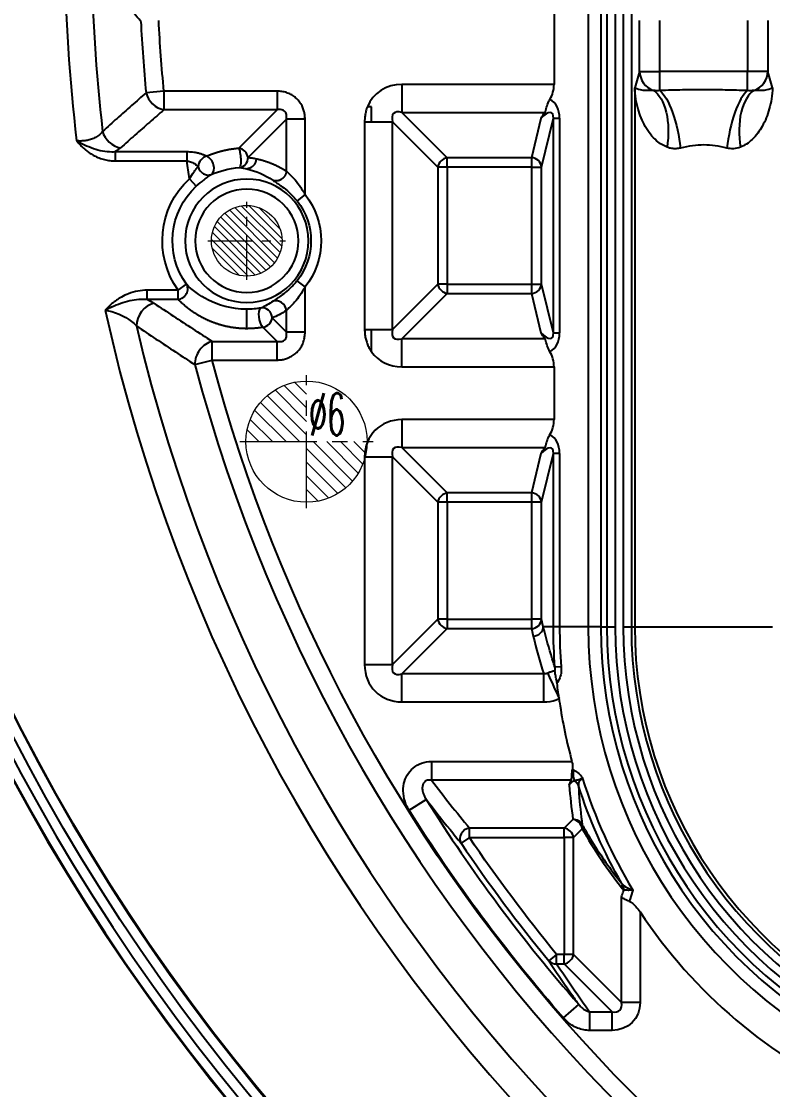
# Model space of a CAD drawing. Header units: millimetres. Extents: x 2595 to 3308, y 1499 to 1823.
# Drawn here: x 2666.9 to 2704.1, y 1610.1 to 1663 of the extents above; entities that cross this region are included whole.
import ezdxf
from ezdxf.lldxf.tags import DXFTag

# ---------------------------------------------------------------- set-up
doc = ezdxf.new("R2010")
doc.units = ezdxf.units.MM
doc.linetypes.add('CENTER', pattern=[2, 1.25, -0.25, 0.25, -0.25])
doc.layers.add('5', color=7, linetype='Continuous', true_color=0xffffff)
doc.layers.add('epin', color=13, linetype='Continuous', lineweight=9)
doc.layers.add('insert', color=85, linetype='Continuous', lineweight=20)
doc.styles.add('TXT05', font='txt.shx', dxfattribs={"width": 0.5, "bigfont": 'gbcbig.shx'})
tags = doc.linetypes.add('DASHED', pattern=[25.72, 12.86, -12.86]).pattern_tags.tags
tags[6:7] = [DXFTag(74, 4), DXFTag(75, 0), DXFTag(340, '0'), DXFTag(46, 0.0), DXFTag(50, 0.0), DXFTag(44, 0.0), DXFTag(45, 0.0)]
tags[4:5] = [DXFTag(74, 4), DXFTag(75, 0), DXFTag(340, '0'), DXFTag(46, 0.0), DXFTag(50, 0.0), DXFTag(44, 0.0), DXFTag(45, 0.0)]

# ---------------------------------------------------------------- blocks, each defined once
blk = doc.blocks.new('epin_ejp_6')
at = {"layer": 'epin'}
h = blk.add_hatch(dxfattribs=at)
h.set_pattern_fill('_ANSI31', color=123, scale=0.15, angle=90, style=0)
h.set_pattern_definition([(135, (-2656.51364, 153.2396), (-0.336759605, -0.336759605), [])])
h.paths.add_polyline_path([(0, 3, 0.414214), (-3, 0), (0, 0)])
h.paths.add_polyline_path([(3, 0), (0, 0), (0, -3, 0.414214)])
at = {"layer": 'epin', "color": 1, "linetype": 'CENTER', "ltscale": 3.048}
for p, q in [((0, -3.3), (0, 3.3)), ((-3.3, 0), (3.3, 0))]:
    blk.add_line(p, q, dxfattribs=at)
at = {"layer": 'epin'}
blk.add_circle((0, 0), 3, dxfattribs=at)
at = {"layer": 'epin', "color": 6, "style": 'TXT05', "width": 0.5}
blk.add_text('%%c6', height=2.1, dxfattribs=at).set_placement((0.12, 0.3))
blk = doc.blocks.new('insert_cir_3.5')
at = {"layer": 'insert'}
h = blk.add_hatch(dxfattribs=at)
h.set_pattern_fill('_ANSI31', color=123, scale=0.0875, angle=90, style=0)
h.set_pattern_definition([(135, (65.77148, -1049.4987), (-0.1964431, -0.1964431), [])])
h.paths.add_polyline_path([(-1.75, 0, 1), (1.75, 0, 1)])
at = {"layer": 'insert', "color": 1, "linetype": 'CENTER', "ltscale": 1.778}
for p, q in [((0, -1.925), (0, 1.925)), ((-1.925, 0), (1.925, 0))]:
    blk.add_line(p, q, dxfattribs=at)
at = {"layer": 'insert'}
blk.add_circle((0, 0), 1.75, dxfattribs=at)

msp = doc.modelspace()

# ---------------------------------------------------------------- linework, layer by layer
at = {"layer": '5', "color": 7, "linetype": 'Continuous'}
for p, q in [((2695.884, 1677.283), (2695.884, 1633.019)), ((2696.286, 1677.283), (2696.286, 1633.019)), ((2696.689, 1677.283), (2696.689, 1633.019)), ((2697.091, 1677.283), (2697.091, 1633.019)), ((2693.261, 1663.369), (2693.261, 1659.877)), ((2695.579, 1663.431), (2695.579, 1633.019)), ((2697.501, 1660.522), (2697.501, 1663.046)), ((2698.506, 1660.522), (2698.506, 1663.045)), ((2702.845, 1663.045), (2702.845, 1660.522)), ((2703.85, 1663.046), (2703.85, 1660.522)), ((2697.501, 1660.522), (2697.26, 1659.711)), ((2697.501, 1660.522), (2698.506, 1660.522)), ((2698.506, 1659.573), (2698.506, 1660.522)), ((2702.845, 1660.522), (2698.506, 1660.522)), ((2702.845, 1659.573), (2702.845, 1660.522)), ((2703.85, 1660.522), (2702.845, 1660.522)), ((2704.091, 1659.711), (2703.85, 1660.522)), ((2673.933, 1659.545), (2673.049, 1659.462)), ((2673.933, 1659.545), (2673.933, 1658.621)), ((2679.54, 1659.545), (2673.933, 1659.545)), ((2679.54, 1659.545), (2679.54, 1658.621)), ((2693.261, 1659.877), (2685.726, 1659.877)), ((2685.726, 1659.877), (2685.726, 1658.49)), ((2697.26, 1659.711), (2697.26, 1633.019)), ((2679.54, 1658.621), (2673.933, 1658.621)), ((2679.54, 1658.621), (2677.642, 1656.723)), ((2685.726, 1658.49), (2687.97, 1656.247)), ((2685.726, 1658.49), (2692.808, 1658.49)), ((2680.002, 1658.159), (2678.104, 1656.261)), ((2680.002, 1655.583), (2680.002, 1658.159)), ((2680.926, 1658.159), (2680.002, 1658.159)), ((2680.926, 1654.419), (2680.926, 1658.159)), ((2683.878, 1658.028), (2684.221, 1658.028)), ((2683.878, 1658.028), (2683.878, 1647.747)), ((2684.221, 1658.028), (2685.264, 1658.028)), ((2685.264, 1647.747), (2685.264, 1658.028)), ((2685.264, 1658.028), (2687.507, 1655.785)), ((2692.614, 1658.194), (2692.138, 1656.247)), ((2692.638, 1655.785), (2693.23, 1658.202)), ((2693.23, 1647.573), (2693.23, 1658.202)), ((2693.23, 1658.202), (2693.538, 1658.202)), ((2693.538, 1658.202), (2693.538, 1647.573)), ((2671.516, 1656.55), (2675.067, 1656.55)), ((2675.067, 1656.55), (2675.067, 1656.087)), ((2671.516, 1656.087), (2675.067, 1656.087)), ((2687.507, 1655.785), (2687.507, 1649.99)), ((2687.97, 1655.785), (2687.507, 1655.785)), ((2692.138, 1656.247), (2687.97, 1656.247)), ((2687.97, 1655.785), (2687.97, 1656.247)), ((2692.138, 1655.785), (2687.97, 1655.785)), ((2687.97, 1655.785), (2687.97, 1649.99)), ((2692.138, 1656.247), (2692.138, 1655.785)), ((2692.138, 1655.785), (2692.638, 1655.785)), ((2692.138, 1655.785), (2692.138, 1649.99)), ((2692.638, 1649.99), (2692.638, 1655.785)), ((2675.196, 1655.2), (2675.537, 1654.833)), ((2680.926, 1654.419), (2680.533, 1654.108)), ((2674.647, 1649.687), (2675.053, 1649.98)), ((2680.926, 1649.847), (2680.533, 1650.158)), ((2685.264, 1647.747), (2687.507, 1649.99)), ((2687.97, 1649.99), (2687.507, 1649.99)), ((2687.97, 1649.99), (2692.138, 1649.99)), ((2687.97, 1649.99), (2687.97, 1649.528)), ((2692.138, 1649.99), (2692.138, 1649.528)), ((2692.138, 1649.99), (2692.638, 1649.99)), ((2693.23, 1647.573), (2692.638, 1649.99)), ((2674.647, 1649.687), (2673.107, 1649.687)), ((2674.647, 1649.225), (2674.647, 1649.687)), ((2680.926, 1647.616), (2680.926, 1649.847)), ((2685.726, 1647.285), (2687.97, 1649.528)), ((2687.97, 1649.528), (2692.138, 1649.528)), ((2692.138, 1649.528), (2692.614, 1647.581)), ((2680.002, 1647.616), (2680.002, 1648.683)), ((2679.54, 1647.154), (2678.842, 1647.851)), ((2680.002, 1647.616), (2679.305, 1648.313)), ((2680.926, 1647.616), (2680.002, 1647.616)), ((2683.878, 1647.747), (2684.221, 1647.747)), ((2684.221, 1647.747), (2685.264, 1647.747)), ((2693.23, 1647.573), (2693.538, 1647.573)), ((2676.323, 1647.154), (2679.54, 1647.154)), ((2676.323, 1646.229), (2676.323, 1647.154)), ((2679.54, 1646.229), (2679.54, 1647.154)), ((2685.726, 1645.898), (2685.726, 1647.285)), ((2692.808, 1647.285), (2685.726, 1647.285)), ((2675.465, 1646), (2676.323, 1646.229)), ((2676.323, 1646.229), (2679.54, 1646.229)), ((2685.726, 1645.898), (2693.261, 1645.898)), ((2693.261, 1645.898), (2693.261, 1643.278)), ((2693.261, 1643.278), (2685.726, 1643.278)), ((2685.726, 1643.278), (2685.726, 1641.891)), ((2685.726, 1641.891), (2687.97, 1639.648)), ((2685.726, 1641.891), (2692.808, 1641.891)), ((2692.614, 1641.595), (2692.138, 1639.648)), ((2692.638, 1639.186), (2693.23, 1641.603)), ((2693.538, 1641.603), (2693.23, 1641.603)), ((2693.23, 1633.019), (2693.23, 1641.603)), ((2693.538, 1641.603), (2693.538, 1633.019)), ((2683.878, 1641.429), (2685.264, 1641.429)), ((2683.878, 1641.429), (2683.878, 1631.148)), ((2685.264, 1641.429), (2687.507, 1639.186)), ((2685.264, 1631.148), (2685.264, 1641.429)), ((2692.138, 1639.648), (2687.97, 1639.648)), ((2687.97, 1639.186), (2687.97, 1639.648)), ((2692.138, 1639.648), (2692.138, 1639.186)), ((2687.97, 1639.186), (2687.507, 1639.186)), ((2687.507, 1639.186), (2687.507, 1633.391)), ((2687.97, 1639.186), (2687.97, 1633.391)), ((2692.138, 1639.186), (2687.97, 1639.186)), ((2692.138, 1639.186), (2692.138, 1633.391)), ((2692.638, 1639.186), (2692.138, 1639.186)), ((2692.638, 1633.391), (2692.638, 1639.186)), ((2685.264, 1631.148), (2687.507, 1633.391)), ((2687.97, 1633.391), (2687.507, 1633.391)), ((2687.97, 1633.391), (2692.138, 1633.391)), ((2687.97, 1633.391), (2687.97, 1632.929)), ((2692.638, 1633.391), (2692.138, 1633.391)), ((2692.138, 1633.391), (2692.138, 1632.929)), ((2692.729, 1633.019), (2692.638, 1633.391)), ((2685.726, 1630.686), (2687.97, 1632.929)), ((2687.97, 1632.929), (2692.138, 1632.929)), ((2692.138, 1632.929), (2692.229, 1632.557)), ((2693.23, 1633.019), (2692.729, 1633.019)), ((2693.538, 1633.019), (2693.23, 1633.019)), ((2694.955, 1633.019), (2693.538, 1633.019)), ((2695.579, 1633.019), (2694.955, 1633.019)), ((2695.579, 1633.019), (2695.884, 1633.019)), ((2695.884, 1633.019), (2696.286, 1633.019)), ((2696.689, 1633.019), (2697.091, 1633.019)), ((2697.091, 1633.019), (2697.26, 1633.019)), ((2697.26, 1633.019), (2704.091, 1633.019)), ((2683.878, 1631.148), (2685.264, 1631.148)), ((2693.616, 1631.037), (2693.309, 1631.013)), ((2692.754, 1630.686), (2685.726, 1630.686)), ((2685.726, 1629.299), (2685.726, 1630.686)), ((2692.754, 1629.299), (2692.754, 1630.686)), ((2685.726, 1629.299), (2692.754, 1629.299)), ((2687.184, 1626.347), (2694.149, 1626.347)), ((2687.184, 1626.347), (2687.184, 1625.423)), ((2694.114, 1625.423), (2687.184, 1625.423)), ((2686.078, 1623.937), (2686.929, 1624.472)), ((2693.764, 1623.049), (2689.072, 1623.049)), ((2689.072, 1622.587), (2689.072, 1623.049)), ((2694.199, 1623.484), (2693.764, 1623.049)), ((2693.764, 1622.587), (2693.764, 1623.049)), ((2694.662, 1623.022), (2694.227, 1622.587)), ((2689.072, 1622.587), (2688.656, 1622.305)), ((2689.072, 1622.587), (2693.764, 1622.587)), ((2694.227, 1622.587), (2693.764, 1622.587)), ((2693.764, 1622.587), (2693.764, 1616.792)), ((2694.227, 1616.792), (2694.227, 1622.587)), ((2696.601, 1614.418), (2696.601, 1619.635)), ((2697.525, 1618.896), (2697.525, 1614.418)), ((2693.391, 1616.792), (2693.002, 1616.474)), ((2693.391, 1616.33), (2693.391, 1616.792)), ((2693.764, 1616.792), (2693.391, 1616.792)), ((2693.764, 1616.33), (2693.764, 1616.792)), ((2694.227, 1616.792), (2693.764, 1616.792)), ((2696.601, 1614.418), (2694.227, 1616.792)), ((2693.391, 1616.33), (2693.764, 1616.33)), ((2696.139, 1613.956), (2693.764, 1616.33)), ((2693.734, 1613.648), (2694.49, 1614.309)), ((2697.525, 1614.418), (2696.601, 1614.418)), ((2695.027, 1613.956), (2696.139, 1613.956)), ((2695.027, 1613.031), (2695.027, 1613.956)), ((2696.139, 1613.031), (2696.139, 1613.956)), ((2696.139, 1613.031), (2695.027, 1613.031))]:
    msp.add_line(p, q, dxfattribs=at)
at = {"layer": '5', "color": 7, "linetype": 'Continuous', "extrusion": (0, 0, -1)}
for radius in [3.058, 2.557]:
    msp.add_circle((-2678.04, 1652.133), radius, dxfattribs=at)
at = {"layer": '5', "color": 7, "linetype": 'DASHED'}
for radius, end in [(100.626, 234.0354), (100.625, 234.03501)]:
    msp.add_arc((2754.999, 1673.259), radius, 102.90589, end, dxfattribs=at)
at = {"layer": '5', "color": 7, "linetype": 'Continuous'}
for centre, radius, start, end in [((2754.999, 1673.259), 100.6, 102.90589, 234.03401), ((2754.999, 1673.259), 100.123, 102.90589, 234.02644), ((2754.999, 1673.259), 99.119, 102.39547, 234.08239), ((2754.999, 1667.223), 85.99, 180.62819, 186.77313), ((2754.999, 1667.223), 84.657, 180.62819, 186.55867), ((2754.999, 1667.223), 82.318, 182.94061, 185.41014), ((2754.999, 1667.223), 85.99, 192.44405, 257.55596), ((2754.999, 1667.223), 84.657, 193.18178, 256.81814), ((2754.999, 1667.223), 82.318, 194.94026, 255.05974), ((2718.783, 1633.019), 23.828, 180, 25), ((2718.783, 1633.019), 23.204, 180, 25), ((2718.783, 1633.019), 22.9, 180, 25), ((2718.783, 1633.019), 22.498, 180, 25), ((2718.783, 1633.019), 22.094, 180, 25), ((2718.783, 1633.019), 21.692, 180, 25), ((2718.783, 1633.019), 21.524, 180, 25), ((2718.783, 1633.019), 25.246, 180, 184.5024), ((2718.783, 1633.019), 25.522, 188.3806, 195.1532), ((2718.783, 1633.019), 25.246, 197.3041, 211.0868), ((2754.999, 1667.223), 80.382, 212.1306, 221.16873), ((2754.999, 1667.223), 80.119, 214.09967, 219.30282), ((2718.783, 1633.019), 25.522, 213.5979, 245.7517)]:
    msp.add_arc(centre, radius, start, end, dxfattribs=at)
at = {"layer": '5', "color": 7, "linetype": 'Continuous', "extrusion": (0, 0, -1)}
for centre, radius, start, end in [((-2754.999, 1673.259), 99.621, 305.95801, 77.60453), ((-2754.999, 1673.259), 99.091, 305.91463, 77.59545), ((-2754.999, 1667.223), 81.429, 354.58986, 357.05939), ((-2754.999, 1667.223), 80.704, 351.4324, 352.06909), ((-2678.04, 1652.133), 4.183, 324.2228, 47.1557), ((-2678.04, 1652.133), 3.682, 324.2228, 47.1557), ((-2678.04, 1652.133), 3.681, 141.6105, 218.3895), ((-2678.04, 1652.133), 3.18, 141.6105, 218.3895), ((-2754.999, 1667.223), 81.429, 292.17868, 345.05974), ((-2718.783, 1633.019), 25.554, 355.4976, 0), ((-2718.783, 1633.019), 25.554, 330.1687, 342.0842), ((-2754.999, 1667.223), 81.386, 318.83127, 327.8694), ((-2754.999, 1667.223), 79.617, 320.69718, 325.90033)]:
    msp.add_arc(centre, radius, start, end, dxfattribs=at)
at = {"layer": '5', "color": 7, "linetype": 'Continuous'}
for centre, major_axis, ratio, start_param, end_param in [((2698.506, 1660.522), (0.964, -0.287), 0.983499, 3.435072, 4.680882), ((2702.845, 1660.522), (0.964, 0.287), 0.983499, 4.743878, 5.989706), ((2686.068, 1657.687), (1.665, -1.665), 0.854588, 2.434441, 3.491737), ((2691.671, 1659.877), (1.59, 0), 0.948965, 5.769392, 6.283185), ((2673.933, 1659.545), (0.661, -0.759), 0.836807, 4.171955, 5.477837), ((2691.852, 1657.447), (1.347, 1.589), 0.637025, 5.638759, 6.414149), ((2686.068, 1657.687), (0.753, -0.753), 0.472398, 2.434441, 3.848744), ((2692.545, 1657.447), (0.599, 1.022), 0.327227, 5.713926, 7.243444), ((2671.779, 1657.655), (0.666, -0.754), 0.838988, 4.182327, 5.471411), ((2676.048, 1655.863), (-0.266, -0.427), 0.77604, 3.817962, 5.291323), ((2676.048, 1655.862), (-0.2, 0.461), 0.679594, 3.26193, 5.714936), ((2677.642, 1656.263), (-0.356, 0.356), 0.854588, 4.005238, 5.41931), ((2677.642, 1656.261), (0.054, 0.5), 0.917939, 3.363465, 4.811213), ((2687.97, 1655.785), (0.356, 0.356), 0.854588, 0.863645, 2.277948), ((2692.138, 1655.785), (-0.489, 0.12), 0.914519, 3.402945, 4.932463), ((2687.97, 1649.99), (-0.356, 0.356), 0.854588, 0.863645, 2.277948), ((2692.138, 1649.99), (-0.489, -0.12), 0.914519, 1.350722, 2.880241), ((2673.438, 1648.12), (0.557, 0.838), 0.789854, 0.699339, 2.269773), ((2678.843, 1648.314), (0.194, -0.464), 0.906515, 1.208612, 2.933654), ((2678.842, 1648.313), (0.356, 0.356), 0.854588, 4.005433, 5.419542), ((2686.068, 1648.088), (0.753, 0.753), 0.472398, 2.434441, 3.848744), ((2692.545, 1648.328), (0.599, -1.022), 0.327227, 5.322927, 6.852445), ((2691.852, 1648.328), (1.347, -1.589), 0.637025, 6.152221, 6.927612), ((2676.323, 1646.229), (0.546, 0.845), 0.784027, 0.689311, 2.283914), ((2686.068, 1648.088), (1.665, 1.665), 0.854588, 3.001753, 3.848744), ((2691.671, 1645.898), (1.59, 0), 0.948965, 0, 0.513793), ((2686.068, 1641.088), (1.665, -1.665), 0.854588, 2.434441, 3.848744), ((2691.671, 1643.278), (1.59, 0), 0.948965, 5.769392, 6.283185), ((2691.852, 1640.848), (1.347, 1.589), 0.637025, 5.638759, 6.414149), ((2686.068, 1641.088), (0.753, -0.753), 0.472398, 2.434441, 3.848744), ((2692.545, 1640.848), (0.599, 1.022), 0.327227, 5.713926, 7.243444), ((2687.97, 1639.186), (0.356, 0.356), 0.854588, 0.863645, 2.277948), ((2692.138, 1639.186), (0.489, -0.12), 0.914519, 0.261352, 1.79087), ((2687.97, 1633.391), (-0.356, 0.356), 0.854588, 0.863645, 2.277948), ((2692.138, 1633.391), (0.489, 0.12), 0.914519, 4.492315, 6.021833), ((2692.229, 1633.019), (0.489, 0.12), 0.914519, 4.492315, 6.021833), ((2718.783, 1639.465), (0, -28.244), 0.969623, 4.959503, 5.028485), ((2686.068, 1631.489), (1.665, 1.665), 0.854588, 2.434441, 3.848744), ((2686.068, 1631.489), (0.753, 0.753), 0.472398, 2.434441, 3.848744), ((2694.886, 1626.131), (0.43, 0.91), 0.580137, 2.043027, 2.759234), ((2754.999, 1678.216), (0, -86.346), 0.992534, 5.37024, 5.405474), ((2718.783, 1627.213), (0, -25.627), 0.969623, 4.791787, 4.858399), ((2693.993, 1625.004), (0.502, 0.033), 0.91846, 0.267462, 0.876303), ((2689.072, 1622.587), (0.388, 0.32), 0.873673, 0.946642, 3.033811), ((2693.764, 1622.587), (0.356, -0.356), 0.854588, 0.863645, 2.277948), ((2694.199, 1623.022), (0.498, 0.071), 0.917321, 0.26565, 1.440734), ((2694.199, 1623.022), (0.356, -0.356), 0.854588, 0.863645, 2.277948), ((2694.199, 1623.022), (0.44, 0.243), 0.747569, 5.646676, 6.125149), ((2713.905, 1633.019), (21.832, 0), 0.969623, 3.633443, 3.800499), ((2696.182, 1620.058), (0.393, 0.314), 0.823633, 5.513208, 6.097812), ((2696.255, 1619.987), (-0.287, -0.413), 0.886004, 2.1229, 2.654428), ((2693.764, 1616.792), (-0.356, -0.356), 0.854588, 0.863645, 2.277948), ((2693.391, 1616.792), (-0.42, -0.277), 0.889007, 0.114547, 1.03955), ((2754.999, 1657.665), (0, -74.576), 0.992534, 5.299878, 5.338635), ((2695.883, 1614.674), (0.641, -0.641), 0.555158, 5.576034, 6.990337)]:
    msp.add_ellipse(centre, major_axis=major_axis, ratio=ratio, start_param=start_param, end_param=end_param, dxfattribs=at)
at = {"layer": '5', "color": 7, "linetype": 'Continuous', "extrusion": (0, 0, -1)}
msp.add_ellipse((2695.883, 1614.674), major_axis=(-1.249, 1.249), ratio=0.854588, start_param=2.434441, end_param=3.848744, dxfattribs=at)
at = {"layer": '5', "color": 7, "linetype": 'Continuous'}
for points, degree in [([(2672.79, 1663), (2672.559, 1663.277), (2672.096, 1663.835), (2671.404, 1664.68), (2670.944, 1665.249), (2670.714, 1665.535)], 3), ([(2694.953, 1663.369), (2694.954, 1653.253), (2694.954, 1643.136), (2694.955, 1633.019)], 3), ([(2680.926, 1658.159), (2680.926, 1658.22), (2680.919, 1658.343), (2680.886, 1658.527), (2680.825, 1658.717), (2680.73, 1658.91), (2680.592, 1659.098), (2680.418, 1659.262), (2680.223, 1659.388), (2680.012, 1659.477), (2679.785, 1659.532), (2679.623, 1659.545), (2679.54, 1659.545)], 3), ([(2698.506, 1659.573), (2698.397, 1659.559), (2698.29, 1659.563), (2698.193, 1659.583)], 3), ([(2703.158, 1659.583), (2703.061, 1659.563), (2702.954, 1659.559), (2702.845, 1659.573)], 3), ([(2673.049, 1659.462), (2672.811, 1659.253), (2672.335, 1658.833), (2671.618, 1658.197), (2671.137, 1657.768), (2670.896, 1657.553)], 3), ([(2673.933, 1658.621), (2673.695, 1658.414), (2673.219, 1657.998), (2672.501, 1657.368), (2672.02, 1656.944), (2671.779, 1656.73)], 3), ([(2684.221, 1658.763), (2684.153, 1658.763), (2684.084, 1658.763), (2684.016, 1658.763)], 3), ([(2684.221, 1658.028), (2684.221, 1658.273), (2684.221, 1658.518), (2684.221, 1658.763)], 3), ([(2669.61, 1657.081), (2669.641, 1657.044), (2669.708, 1656.966), (2669.822, 1656.844), (2669.954, 1656.717), (2670.105, 1656.59), (2670.28, 1656.464), (2670.483, 1656.343), (2670.718, 1656.235), (2670.983, 1656.149), (2671.264, 1656.097), (2671.433, 1656.087), (2671.516, 1656.087)], 3), ([(2671.359, 1656.543), (2671.411, 1656.545), (2671.464, 1656.547), (2671.516, 1656.55)], 3), ([(2671.779, 1656.73), (2671.741, 1656.697), (2671.658, 1656.633), (2671.565, 1656.576), (2671.516, 1656.55)], 3), ([(2671.516, 1656.55), (2671.516, 1656.472), (2671.516, 1656.283), (2671.516, 1656.087)], 3), ([(2675.067, 1656.55), (2675.109, 1656.55), (2675.195, 1656.548), (2675.336, 1656.537), (2675.488, 1656.517), (2675.644, 1656.486), (2675.798, 1656.442), (2675.939, 1656.387), (2676.014, 1656.346), (2676.048, 1656.325)], 3), ([(2699.523, 1656.725), (2699.455, 1656.709), (2699.316, 1656.688), (2699.092, 1656.695), (2698.937, 1656.736), (2698.859, 1656.767)], 3), ([(2678.104, 1656.261), (2678.169, 1656.254), (2678.301, 1656.237), (2678.435, 1656.213), (2678.503, 1656.199)], 3), ([(2676.284, 1655.421), (2676.662, 1655.58), (2677.133, 1655.719), (2677.69, 1655.762)], 3), ([(2677.69, 1655.763), (2677.807, 1655.747), (2677.924, 1655.725), (2678.04, 1655.698)], 3), ([(2678.04, 1655.698), (2678.483, 1655.596), (2678.919, 1655.415), (2679.34, 1655.123)], 3), ([(2673.107, 1649.225), (2673.107, 1649.298), (2673.107, 1649.503), (2673.107, 1649.687)], 3), ([(2671.359, 1649.021), (2671.249, 1648.912), (2671.14, 1648.803), (2671.03, 1648.693)], 3), ([(2673.107, 1649.225), (2673.292, 1649.141), (2673.438, 1649.044)], 2), ([(2674.647, 1649.225), (2674.133, 1649.225), (2673.62, 1649.225), (2673.107, 1649.225)], 3), ([(2673.438, 1649.044), (2673.76, 1648.83), (2674.404, 1648.405), (2675.365, 1647.775), (2676.004, 1647.36), (2676.323, 1647.154)], 3), ([(2679.34, 1649.143), (2679.143, 1649.006), (2678.942, 1648.895), (2678.739, 1648.803)], 3), ([(2680.002, 1648.683), (2679.968, 1649.013), (2679.624, 1649.252), (2679.34, 1649.143)], 3), ([(2671.358, 1648.856), (2671.249, 1648.802), (2671.14, 1648.748), (2671.03, 1648.693)], 3), ([(2671.03, 1648.693), (2671.14, 1648.678), (2671.25, 1648.656), (2671.359, 1648.627)], 3), ([(2671.359, 1648.626), (2671.854, 1648.492), (2672.295, 1648.223), (2672.573, 1647.918)], 3), ([(2678.739, 1648.803), (2678.52, 1648.766), (2678.281, 1648.745), (2678.04, 1648.745)], 3), ([(2680.002, 1648.683), (2679.879, 1648.603), (2679.64, 1648.464), (2679.414, 1648.359), (2679.305, 1648.313)], 3), ([(2672.573, 1647.918), (2672.896, 1647.7), (2673.541, 1647.269), (2674.504, 1646.63), (2675.145, 1646.209), (2675.465, 1646)], 3), ([(2678.842, 1647.851), (2678.443, 1647.782), (2678.04, 1647.782)], 2), ([(2679.54, 1646.229), (2679.601, 1646.229), (2679.723, 1646.236), (2679.908, 1646.27), (2680.097, 1646.33), (2680.29, 1646.426), (2680.479, 1646.563), (2680.642, 1646.737), (2680.768, 1646.933), (2680.858, 1647.144), (2680.913, 1647.37), (2680.926, 1647.532), (2680.926, 1647.616)], 3), ([(2684.221, 1646.638), (2684.221, 1647.008), (2684.221, 1647.377), (2684.221, 1647.747)], 3), ([(2692.948, 1630.718), (2693.049, 1630.502), (2693.269, 1629.979), (2693.517, 1629.463)], 3), ([(2693.51, 1629.463), (2693.489, 1629.617), (2693.449, 1629.909), (2693.413, 1630.243)], 3), ([(2693.54, 1629.3), (2693.528, 1629.382), (2693.517, 1629.463)], 2), ([(2694.172, 1625.961), (2694.188, 1625.954), (2694.205, 1625.947), (2694.221, 1625.939)], 3), ([(2696.616, 1620.307), (2696.636, 1620.279), (2696.658, 1620.253), (2696.68, 1620.233)], 3), ([(2696.717, 1619.987), (2696.692, 1620.005), (2696.667, 1620.029), (2696.644, 1620.058)], 3)]:
    msp.add_open_spline(points, degree=degree, dxfattribs=at)
for points, degree, knots in [([(2698.193, 1659.583), (2697.908, 1659.553), (2697.698, 1659.573), (2697.397, 1659.63), (2697.304, 1659.671), (2697.26, 1659.711)], 3, [0, 0, 0, 0, 0.5, 0.5, 1, 1, 1, 1]), ([(2698.859, 1656.767), (2698.771, 1656.807), (2698.583, 1656.894), (2698.305, 1657.11), (2698.021, 1657.41), (2697.681, 1657.928), (2697.446, 1658.527), (2697.301, 1659.175), (2697.274, 1659.528), (2697.26, 1659.711)], 3, [0, 0, 0, 0, 0.076476, 0.162803, 0.285517, 0.420513, 0.688155, 0.83833, 1, 1, 1, 1]), ([(2698.193, 1659.583), (2698.461, 1659.4), (2698.698, 1659.021), (2698.943, 1657.985), (2698.947, 1657.346), (2698.859, 1656.767)], 3, [0, 0, 0, 0, 0.5, 0.5, 1, 1, 1, 1]), ([(2702.845, 1659.573), (2702.479, 1659.583), (2701.764, 1659.604), (2700.691, 1659.615), (2699.61, 1659.605), (2698.88, 1659.584), (2698.506, 1659.573)], 3, [0, 0, 0, 0, 0.253552, 0.494923, 0.740625, 1, 1, 1, 1]), ([(2698.506, 1659.573), (2698.715, 1659.39), (2698.946, 1659.008), (2699.321, 1657.959), (2699.457, 1657.311), (2699.523, 1656.725)], 3, [0, 0, 0, 0, 0.5, 0.5, 1, 1, 1, 1]), ([(2702.845, 1659.573), (2702.636, 1659.39), (2702.405, 1659.008), (2702.03, 1657.96), (2701.894, 1657.312), (2701.828, 1656.725)], 3, [0, 0, 0, 0, 0.5, 0.5, 1, 1, 1, 1]), ([(2703.158, 1659.583), (2702.89, 1659.399), (2702.653, 1659.02), (2702.408, 1657.983), (2702.404, 1657.345), (2702.492, 1656.767)], 3, [0, 0, 0, 0, 0.5, 0.5, 1, 1, 1, 1]), ([(2704.091, 1659.711), (2704.077, 1659.528), (2704.05, 1659.175), (2703.905, 1658.527), (2703.632, 1657.826), (2703.209, 1657.251), (2702.815, 1656.92), (2702.595, 1656.815), (2702.492, 1656.767)], 3, [0, 0, 0, 0, 0.161588, 0.311908, 0.579988, 0.808195, 0.910212, 1, 1, 1, 1]), ([(2704.091, 1659.711), (2704.047, 1659.67), (2703.954, 1659.63), (2703.653, 1659.573), (2703.443, 1659.553), (2703.158, 1659.583)], 3, [0, 0, 0, 0, 0.5, 0.5, 1, 1, 1, 1]), ([(2692.808, 1658.49), (2692.853, 1658.551), (2692.865, 1658.64), (2692.918, 1658.833), (2692.953, 1658.936), (2693.021, 1659.073), (2693.037, 1659.104), (2693.056, 1659.135)], 3, [0, 0, 0, 0, 0.476682, 0.476682, 0.882337, 0.882337, 1, 1, 1, 1]), ([(2680.002, 1658.159), (2680.011, 1658.221), (2680.029, 1658.341), (2679.961, 1658.541), (2679.754, 1658.653), (2679.617, 1658.633), (2679.54, 1658.621)], 3, [0, 0, 0, 0, 0.242732, 0.470469, 0.702934, 1, 1, 1, 1]), ([(2684.016, 1658.763), (2684.009, 1658.747), (2683.976, 1658.661), (2683.928, 1658.5), (2683.887, 1658.273), (2683.878, 1658.111), (2683.878, 1658.028)], 3, [0, 0, 0, 0, 0.070248, 0.380165, 0.690083, 1, 1, 1, 1]), ([(2692.614, 1658.194), (2692.615, 1658.195), (2692.616, 1658.196), (2692.676, 1658.296), (2692.737, 1658.394), (2692.808, 1658.49)], 3, [0, 0, 0, 0, 0.013827, 0.013827, 1, 1, 1, 1]), ([(2670.896, 1657.553), (2670.874, 1657.52), (2670.805, 1657.431), (2670.661, 1657.307), (2670.46, 1657.199), (2670.249, 1657.128), (2670.041, 1657.088), (2669.843, 1657.073), (2669.7, 1657.075), (2669.625, 1657.08), (2669.61, 1657.081)], 3, [0, 0, 0, 0, 0.106331, 0.292181, 0.458745, 0.608381, 0.743207, 0.864569, 0.973832, 1, 1, 1, 1]), ([(2669.61, 1657.081), (2669.738, 1657.016), (2670.011, 1656.876), (2670.437, 1656.706), (2670.891, 1656.572), (2671.202, 1656.553), (2671.359, 1656.543)], 3, [0, 0, 0, 0, 0.229905, 0.492146, 0.744918, 1, 1, 1, 1]), ([(2701.828, 1656.725), (2701.635, 1656.768), (2701.267, 1656.849), (2700.684, 1656.893), (2700.096, 1656.852), (2699.72, 1656.769), (2699.523, 1656.725)], 3, [0, 0, 0, 0, 0.25947, 0.49505, 0.734669, 1, 1, 1, 1]), ([(2676.048, 1656.325), (2676.424, 1656.488), (2676.82, 1656.588), (2677.227, 1656.69), (2677.642, 1656.723)], 2, [0, 0, 0, 0.5, 0.5, 1, 1, 1]), ([(2677.642, 1656.723), (2677.663, 1656.661), (2677.696, 1656.567), (2677.727, 1656.353), (2677.745, 1656.134), (2677.744, 1655.861), (2677.708, 1655.795), (2677.69, 1655.763)], 3, [0, 0, 0, 0, 0.24933, 0.375455, 0.501615, 0.751301, 1, 1, 1, 1]), ([(2702.492, 1656.767), (2702.38, 1656.733), (2702.17, 1656.669), (2701.937, 1656.707), (2701.828, 1656.725)], 3, [0, 0, 0, 0, 0.529613, 1, 1, 1, 1]), ([(2675.067, 1656.087), (2675.069, 1656.087), (2675.098, 1656.084), (2675.158, 1656.074), (2675.251, 1656.048), (2675.35, 1656.009), (2675.45, 1655.955), (2675.543, 1655.887), (2675.598, 1655.833), (2675.624, 1655.804), (2675.625, 1655.802)], 3, [0, 0, 0, 0, 0.005537, 0.13152, 0.272943, 0.432786, 0.609238, 0.797827, 0.986382, 1, 1, 1, 1]), ([(2675.196, 1655.2), (2675.267, 1655.314), (2675.376, 1655.489), (2675.532, 1655.687), (2675.595, 1655.765), (2675.625, 1655.802)], 3, [0, 0, 0, 0, 0.489803, 0.753617, 1, 1, 1, 1]), ([(2675.625, 1655.802), (2675.655, 1655.732), (2675.698, 1655.627), (2675.805, 1655.516), (2675.925, 1655.43), (2676.099, 1655.369), (2676.223, 1655.404), (2676.284, 1655.421)], 3, [0, 0, 0, 0, 0.249595, 0.375199, 0.500804, 0.750399, 1, 1, 1, 1]), ([(2678.503, 1656.199), (2678.869, 1656.125), (2679.215, 1655.989), (2679.631, 1655.826), (2680.002, 1655.583)], 2, [0, 0, 0, 0.5, 0.5, 1, 1, 1]), ([(2675.938, 1655.169), (2676.001, 1655.217), (2676.135, 1655.314), (2676.231, 1655.383), (2676.284, 1655.421)], 3, [0, 0, 0, 0, 0.446928, 1, 1, 1, 1]), ([(2680.002, 1655.583), (2680.05, 1655.537), (2680.148, 1655.445), (2680.384, 1655.209), (2680.666, 1654.871), (2680.836, 1654.576), (2680.926, 1654.419)], 3, [0, 0, 0, 0, 0.19578, 0.39584, 0.679168, 1, 1, 1, 1]), ([(2675.537, 1654.833), (2675.666, 1654.945), (2675.802, 1655.064), (2675.931, 1655.163), (2675.938, 1655.169)], 3, [0, 0, 0, 0, 0.944709, 1, 1, 1, 1]), ([(2679.34, 1655.123), (2679.398, 1655.084), (2679.495, 1655.021), (2679.64, 1654.923), (2679.701, 1654.88)], 3, [0, 0, 0, 0, 0.605478, 1, 1, 1, 1]), ([(2679.701, 1654.88), (2679.732, 1654.859), (2679.871, 1654.759), (2680.167, 1654.526), (2680.403, 1654.256), (2680.533, 1654.108)], 3, [0, 0, 0, 0, 0.116659, 0.515289, 1, 1, 1, 1]), ([(2674.647, 1649.225), (2674.729, 1649.25), (2674.893, 1649.3), (2675.043, 1649.478), (2675.105, 1649.636), (2675.13, 1649.802), (2675.084, 1649.909), (2675.053, 1649.98)], 3, [0, 0, 0, 0, 0.249455, 0.498916, 0.624725, 0.750535, 1, 1, 1, 1]), ([(2678.04, 1648.745), (2677.257, 1648.745), (2676.601, 1648.965), (2675.671, 1649.435), (2675.333, 1649.704), (2675.053, 1649.98)], 3, [0, 0, 0, 0, 0.5, 0.5, 1, 1, 1, 1]), ([(2680.533, 1650.158), (2680.417, 1650.024), (2680.205, 1649.78), (2679.874, 1649.506), (2679.685, 1649.374), (2679.608, 1649.321)], 3, [0, 0, 0, 0, 0.388027, 0.70947, 1, 1, 1, 1]), ([(2673.107, 1649.687), (2672.951, 1649.68), (2672.637, 1649.664), (2672.207, 1649.531), (2671.769, 1649.331), (2671.511, 1649.136), (2671.359, 1649.021)], 3, [0, 0, 0, 0, 0.244749, 0.49266, 0.701587, 1, 1, 1, 1]), ([(2680.926, 1649.847), (2680.845, 1649.705), (2680.69, 1649.435), (2680.424, 1649.1), (2680.17, 1648.842), (2680.057, 1648.736), (2680.002, 1648.683)], 3, [0, 0, 0, 0, 0.29111, 0.550947, 0.779027, 1, 1, 1, 1]), ([(2673.107, 1649.225), (2672.968, 1649.229), (2672.678, 1649.238), (2672.083, 1649.143), (2671.65, 1648.971), (2671.359, 1648.855)], 3, [0, 0, 0, 0, 0.231603, 0.4835, 1, 1, 1, 1]), ([(2678.04, 1647.782), (2677.551, 1647.782), (2677.069, 1647.884), (2676.592, 1647.985), (2676.143, 1648.183), (2675.721, 1648.369), (2675.342, 1648.634), (2674.967, 1648.896), (2674.647, 1649.225)], 2, [0, 0, 0, 0.25, 0.25, 0.5, 0.5, 0.75, 0.75, 1, 1, 1]), ([(2679.608, 1649.321), (2679.6, 1649.316), (2679.492, 1649.242), (2679.413, 1649.191), (2679.34, 1649.143)], 3, [0, 0, 0, 0, 0.073965, 1, 1, 1, 1]), ([(2678.041, 1647.782), (2678.04, 1647.876), (2678.04, 1648.147), (2678.04, 1648.5), (2678.04, 1648.724), (2678.04, 1648.745)], 3, [0, 0, 0, 0, 0.5, 0.5, 1, 1, 1, 1]), ([(2678.842, 1647.851), (2678.748, 1647.936), (2678.667, 1648.19), (2678.628, 1648.539), (2678.658, 1648.767), (2678.74, 1648.803)], 3, [0, 0, 0, 0, 0.5, 0.5, 1, 1, 1, 1]), ([(2679.54, 1647.154), (2679.602, 1647.144), (2679.722, 1647.126), (2679.921, 1647.194), (2680.034, 1647.401), (2680.013, 1647.539), (2680.002, 1647.616)], 3, [0, 0, 0, 0, 0.242732, 0.470469, 0.702934, 1, 1, 1, 1]), ([(2683.878, 1647.747), (2683.878, 1647.672), (2683.885, 1647.526), (2683.92, 1647.313), (2683.977, 1647.105), (2684.059, 1646.904), (2684.145, 1646.749), (2684.204, 1646.662), (2684.221, 1646.638)], 3, [0, 0, 0, 0, 0.18552, 0.371039, 0.556559, 0.742079, 0.927599, 1, 1, 1, 1]), ([(2692.808, 1647.285), (2692.737, 1647.381), (2692.676, 1647.479), (2692.616, 1647.578), (2692.615, 1647.58), (2692.614, 1647.581)], 3, [0, 0, 0, 0, 0.986173, 0.986173, 1, 1, 1, 1]), ([(2693.056, 1646.64), (2692.998, 1646.738), (2692.955, 1646.838), (2692.886, 1647.044), (2692.869, 1647.146), (2692.831, 1647.246), (2692.821, 1647.266), (2692.808, 1647.285)], 3, [0, 0, 0, 0, 0.375427, 0.375427, 0.859463, 0.859463, 1, 1, 1, 1]), ([(2692.808, 1641.891), (2692.853, 1641.952), (2692.865, 1642.041), (2692.918, 1642.234), (2692.953, 1642.337), (2693.021, 1642.474), (2693.037, 1642.505), (2693.056, 1642.536)], 3, [0, 0, 0, 0, 0.476682, 0.476682, 0.882337, 0.882337, 1, 1, 1, 1]), ([(2692.614, 1641.595), (2692.615, 1641.596), (2692.616, 1641.597), (2692.676, 1641.697), (2692.737, 1641.795), (2692.808, 1641.891)], 3, [0, 0, 0, 0, 0.013827, 0.013827, 1, 1, 1, 1]), ([(2693.309, 1631.013), (2693.283, 1631.09), (2693.258, 1631.168), (2693.068, 1631.762), (2692.919, 1632.28), (2692.766, 1632.872), (2692.748, 1632.945), (2692.729, 1633.019)], 3, [0, 0, 0, 0, 0.115981, 0.115981, 0.890216, 0.890216, 1, 1, 1, 1]), ([(2693.305, 1630.839), (2693.309, 1630.853), (2693.312, 1630.868), (2693.316, 1630.914), (2693.315, 1630.944), (2693.312, 1630.986), (2693.31, 1631), (2693.309, 1631.013)], 3, [0, 0, 0, 0, 0.247706, 0.247706, 0.752905, 0.752905, 1, 1, 1, 1]), ([(2693.616, 1631.037), (2693.624, 1630.928), (2693.622, 1630.817), (2693.591, 1630.607), (2693.562, 1630.505), (2693.491, 1630.353), (2693.456, 1630.295), (2693.416, 1630.244)], 3, [0, 0, 0, 0, 0.369319, 0.369319, 0.738963, 0.738963, 1, 1, 1, 1]), ([(2692.948, 1630.718), (2692.935, 1630.711), (2692.922, 1630.705), (2692.882, 1630.691), (2692.853, 1630.685), (2692.801, 1630.681), (2692.777, 1630.682), (2692.754, 1630.686)], 3, [0, 0, 0, 0, 0.209602, 0.209602, 0.640894, 0.640894, 1, 1, 1, 1]), ([(2693.305, 1630.835), (2693.29, 1630.833), (2693.26, 1630.828), (2693.191, 1630.81), (2693.104, 1630.788), (2692.996, 1630.74), (2692.948, 1630.718)], 3, [0, 0, 0, 0, 0.242, 0.512178, 0.777204, 1, 1, 1, 1]), ([(2693.413, 1630.243), (2693.405, 1630.309), (2693.389, 1630.375), (2693.352, 1630.528), (2693.333, 1630.616), (2693.313, 1630.744), (2693.308, 1630.79), (2693.305, 1630.834), (2693.305, 1630.836), (2693.305, 1630.837)], 3, [0, 0, 0, 0, 0.285851, 0.285851, 0.719337, 0.719337, 0.990573, 0.990573, 1, 1, 1, 1]), ([(2692.754, 1629.299), (2692.959, 1629.299), (2693.167, 1629.334), (2693.413, 1629.419), (2693.466, 1629.44), (2693.517, 1629.463)], 3, [0, 0, 0, 0, 0.787119, 0.787119, 1, 1, 1, 1]), ([(2686.078, 1623.937), (2686.019, 1624.032), (2685.967, 1624.132), (2685.857, 1624.404), (2685.812, 1624.585), (2685.783, 1624.928), (2685.793, 1625.094), (2685.861, 1625.401), (2685.916, 1625.546), (2686.068, 1625.806), (2686.166, 1625.924), (2686.403, 1626.126), (2686.546, 1626.21), (2686.852, 1626.32), (2687.019, 1626.347), (2687.184, 1626.347)], 3, [0, 0, 0, 0, 0.102462, 0.102462, 0.270413, 0.270413, 0.420831, 0.420831, 0.560357, 0.560357, 0.698889, 0.698889, 0.84792, 0.84792, 1, 1, 1, 1]), ([(2694.149, 1626.347), (2694.169, 1626.271), (2694.181, 1626.191), (2694.184, 1626.062), (2694.18, 1626.01), (2694.172, 1625.961)], 3, [0, 0, 0, 0, 0.595092, 0.595092, 1, 1, 1, 1]), ([(2694.114, 1625.423), (2694.136, 1625.462), (2694.135, 1625.518), (2694.139, 1625.651), (2694.142, 1625.729), (2694.157, 1625.861), (2694.163, 1625.91), (2694.172, 1625.961)], 3, [0, 0, 0, 0, 0.395939, 0.395939, 0.787887, 0.787887, 1, 1, 1, 1]), ([(2694.221, 1625.939), (2694.227, 1625.936), (2694.233, 1625.933), (2694.264, 1625.917), (2694.288, 1625.903), (2694.391, 1625.84), (2694.468, 1625.779), (2694.558, 1625.685), (2694.578, 1625.663), (2694.608, 1625.625), (2694.619, 1625.611), (2694.636, 1625.586), (2694.643, 1625.575), (2694.654, 1625.558), (2694.658, 1625.551), (2694.665, 1625.54), (2694.667, 1625.535), (2694.671, 1625.528), (2694.673, 1625.525), (2694.675, 1625.521), (2694.676, 1625.519), (2694.678, 1625.515), (2694.679, 1625.513), (2694.68, 1625.51)], 3, [0, 0, 0, 0, 0.036163, 0.036163, 0.176267, 0.176267, 0.64285, 0.64285, 0.775643, 0.775643, 0.856405, 0.856405, 0.910038, 0.910038, 0.944854, 0.944854, 0.966975, 0.966975, 0.980719, 0.980719, 0.986726, 0.986726, 1, 1, 1, 1]), ([(2687.184, 1625.423), (2687.142, 1625.431), (2687.098, 1625.434), (2687.036, 1625.429), (2687.018, 1625.427), (2686.968, 1625.415), (2686.934, 1625.403), (2686.887, 1625.375), (2686.871, 1625.363), (2686.83, 1625.326), (2686.808, 1625.298), (2686.783, 1625.254), (2686.775, 1625.238), (2686.747, 1625.168), (2686.738, 1625.109), (2686.734, 1624.983), (2686.743, 1624.913), (2686.779, 1624.764), (2686.81, 1624.685), (2686.872, 1624.563), (2686.899, 1624.516), (2686.929, 1624.472)], 3, [0, 0, 0, 0, 0.098544, 0.098544, 0.137897, 0.137897, 0.212412, 0.212412, 0.25485, 0.25485, 0.329062, 0.329062, 0.366548, 0.366548, 0.498359, 0.498359, 0.663518, 0.663518, 0.868519, 0.868519, 1, 1, 1, 1]), ([(2694.013, 1625.18), (2694.014, 1625.181), (2694.014, 1625.182), (2694.023, 1625.208), (2694.031, 1625.232), (2694.061, 1625.312), (2694.085, 1625.368), (2694.114, 1625.423)], 3, [0, 0, 0, 0, 0.014929, 0.014929, 0.314519, 0.314519, 1, 1, 1, 1]), ([(2694.291, 1625.38), (2694.24, 1625.383), (2694.2, 1625.362), (2694.106, 1625.297), (2694.057, 1625.241), (2694.013, 1625.18)], 3, [0, 0, 0, 0, 0.391424, 0.391424, 1, 1, 1, 1]), ([(2694.68, 1625.51), (2694.679, 1625.509), (2694.677, 1625.508), (2694.627, 1625.49), (2694.583, 1625.474), (2694.505, 1625.449), (2694.471, 1625.439), (2694.381, 1625.412), (2694.333, 1625.398), (2694.291, 1625.38)], 3, [0, 0, 0, 0, 0.008873, 0.008873, 0.265032, 0.265032, 0.514515, 0.514515, 1, 1, 1, 1]), ([(2694.68, 1625.51), (2694.668, 1625.504), (2694.657, 1625.497), (2694.577, 1625.449), (2694.527, 1625.397), (2694.468, 1625.284), (2694.46, 1625.221), (2694.469, 1625.158)], 3, [0, 0, 0, 0, 0.070704, 0.070704, 0.528068, 0.528068, 1, 1, 1, 1]), ([(2694.469, 1625.158), (2694.477, 1625.028), (2694.486, 1624.897), (2694.536, 1624.248), (2694.591, 1623.729), (2694.663, 1623.21)], 3, [0, 0, 0, 0, 0.200729, 0.200729, 1, 1, 1, 1]), ([(2686.929, 1624.472), (2687.314, 1623.973), (2687.707, 1623.474), (2688.289, 1622.753), (2688.471, 1622.529), (2688.656, 1622.305)], 3, [0, 0, 0, 0, 0.68915, 0.68915, 1, 1, 1, 1]), ([(2694.663, 1623.21), (2694.77, 1623.018), (2694.878, 1622.83), (2695.427, 1621.913), (2695.884, 1621.25), (2696.439, 1620.529), (2696.527, 1620.417), (2696.616, 1620.307)], 3, [0, 0, 0, 0, 0.17346, 0.17346, 0.869424, 0.869424, 1, 1, 1, 1]), ([(2696.601, 1619.635), (2696.632, 1619.729), (2696.663, 1619.824), (2696.702, 1619.942), (2696.709, 1619.964), (2696.717, 1619.987)], 3, [0, 0, 0, 0, 0.806487, 0.806487, 1, 1, 1, 1]), ([(2696.68, 1620.233), (2696.746, 1620.173), (2696.835, 1620.117), (2697.006, 1620.039), (2697.079, 1620.011), (2697.159, 1619.985), (2697.161, 1619.984), (2697.163, 1619.984)], 3, [0, 0, 0, 0, 0.605263, 0.605263, 0.989104, 0.989104, 1, 1, 1, 1]), ([(2697.163, 1619.984), (2697.161, 1619.983), (2697.159, 1619.983), (2697.085, 1619.975), (2697.017, 1619.97), (2696.859, 1619.967), (2696.776, 1619.973), (2696.717, 1619.987)], 3, [0, 0, 0, 0, 0.010834, 0.010834, 0.394446, 0.394446, 1, 1, 1, 1]), ([(2697.163, 1619.984), (2697.119, 1619.84), (2697.075, 1619.697), (2697.017, 1619.512), (2697.003, 1619.469), (2696.99, 1619.427)], 3, [0, 0, 0, 0, 0.770338, 0.770338, 1, 1, 1, 1]), ([(2696.99, 1619.427), (2696.89, 1619.462), (2696.801, 1619.502), (2696.68, 1619.572), (2696.637, 1619.602), (2696.603, 1619.633), (2696.602, 1619.634), (2696.601, 1619.635)], 3, [0, 0, 0, 0, 0.577881, 0.577881, 0.987607, 0.987607, 1, 1, 1, 1]), ([(2696.99, 1619.427), (2697.034, 1619.412), (2697.078, 1619.387), (2697.189, 1619.307), (2697.253, 1619.244), (2697.39, 1619.089), (2697.46, 1618.994), (2697.525, 1618.896)], 3, [0, 0, 0, 0, 0.205942, 0.205942, 0.552786, 0.552786, 1, 1, 1, 1]), ([(2693.002, 1616.474), (2693.042, 1616.414), (2693.082, 1616.354), (2693.465, 1615.779), (2693.816, 1615.266), (2694.28, 1614.605), (2694.385, 1614.457), (2694.49, 1614.309)], 3, [0, 0, 0, 0, 0.08297, 0.08297, 0.79453, 0.79453, 1, 1, 1, 1]), ([(2694.49, 1614.309), (2694.544, 1614.244), (2694.604, 1614.183), (2694.743, 1614.073), (2694.823, 1614.023), (2694.948, 1613.974), (2694.987, 1613.963), (2695.027, 1613.956)], 3, [0, 0, 0, 0, 0.395263, 0.395263, 0.822752, 0.822752, 1, 1, 1, 1]), ([(2695.027, 1613.031), (2694.928, 1613.031), (2694.828, 1613.041), (2694.524, 1613.101), (2694.322, 1613.183), (2693.992, 1613.392), (2693.852, 1613.512), (2693.734, 1613.648)], 3, [0, 0, 0, 0, 0.200832, 0.200832, 0.632757, 0.632757, 1, 1, 1, 1])]:
    msp.add_open_spline(points, degree=degree, knots=knots, dxfattribs=at)
for points, weights, knots in [([(2678.503, 1656.199), (2678.499, 1656.098), (2678.469, 1656.003), (2678.418, 1655.923), (2678.332, 1655.79), (2678.199, 1655.704), (2678.04, 1655.698)], [1.0231252862, 1.0557164826, 1.12275653102, 1.22424543144, 1.06383106569, 0.989481225003, 1.00119590938], [0, 0, 0, 0, 0.387505, 0.387505, 0.387505, 1, 1, 1, 1]), ([(2680.002, 1655.583), (2679.985, 1655.416), (2679.896, 1655.275), (2679.766, 1655.185), (2679.637, 1655.096), (2679.484, 1655.068), (2679.34, 1655.123)], [1.00119744823, 0.989474093276, 1.06383194496, 1.22427100328, 1.06383152873, 0.989473707457, 1.00119753948], [0, 0, 0, 0, 0.499999, 0.499999, 0.499999, 1, 1, 1, 1])]:
    msp.add_rational_spline(points, weights, degree=3, knots=knots, dxfattribs=at)

# ---------------------------------------------------------------- block references
at = {"layer": 'epin'}
msp.add_blockref('epin_ejp_6', (2681, 1642.187), dxfattribs=at)
at = {"layer": 'insert'}
msp.add_blockref('insert_cir_3.5', (2678.04, 1652.133), dxfattribs=at)

doc.saveas('drawing.dxf')
